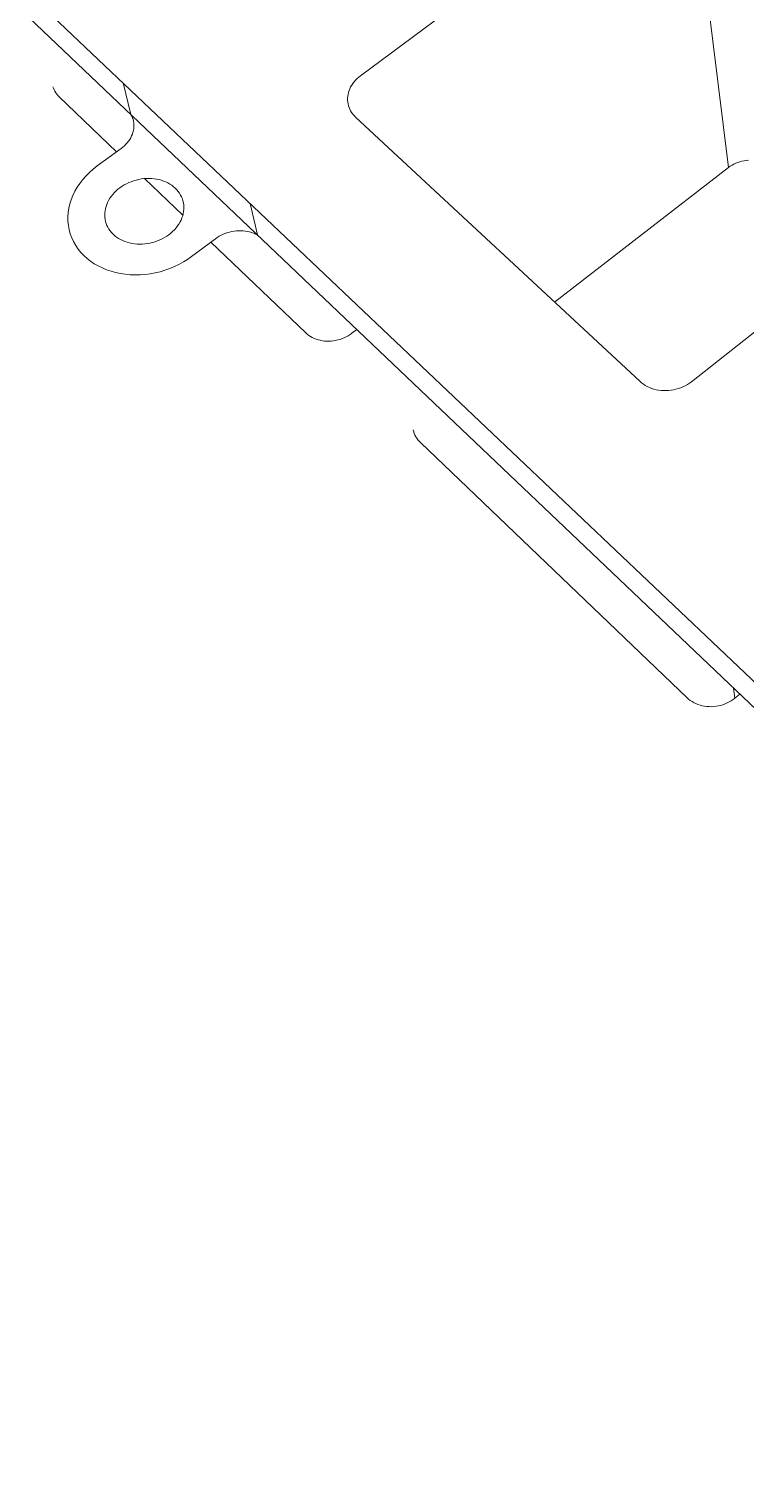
# Model space of a CAD drawing. Header units: millimetres. Extents: x 438 to 4638, y 478 to 3448.
# Drawn here: x 2753.2 to 2818.1, y 2136 to 2265.7 of the extents above; entities that cross this region are included whole.
import ezdxf

# ---------------------------------------------------------------- set-up
doc = ezdxf.new("R2010")
doc.units = ezdxf.units.MM

msp = doc.modelspace()

# ---------------------------------------------------------------- linework, layer by layer
at = {"lineweight": 5}
for p, q in [((2671.58, 2346.42), (2890.68, 2138.43)), ((2672.73, 2343.37), (2890.53, 2136.05)), ((2783.23, 2261.47), (2812.78, 2283.43)), ((2812.78, 2283.43), (2816.53, 2253.17)), ((2762.45, 2257.97), (2761.75, 2260.83)), ((2782.34, 2260.47), (2782.44, 2260.63)), ((2782.44, 2260.63), (2782.54, 2260.78)), ((2782.54, 2260.78), (2782.66, 2260.93)), ((2782.66, 2260.93), (2782.79, 2261.08)), ((2782.79, 2261.08), (2782.93, 2261.22)), ((2782.93, 2261.22), (2783.07, 2261.35)), ((2783.07, 2261.35), (2783.23, 2261.47)), ((2755.45, 2260.35), (2755.4, 2260.49)), ((2755.5, 2260.21), (2755.45, 2260.35)), ((2755.57, 2260.07), (2755.5, 2260.21)), ((2755.65, 2259.94), (2755.57, 2260.07)), ((2755.74, 2259.81), (2755.65, 2259.94)), ((2755.84, 2259.69), (2755.74, 2259.81)), ((2755.95, 2259.57), (2755.84, 2259.69)), ((2761.16, 2254.59), (2755.95, 2259.57)), ((2782.06, 2259.45), (2782.07, 2259.62)), ((2782.06, 2259.27), (2782.06, 2259.45)), ((2782.07, 2259.1), (2782.06, 2259.27)), ((2782.07, 2259.62), (2782.1, 2259.79)), ((2782.1, 2259.79), (2782.14, 2259.96)), ((2782.14, 2259.96), (2782.2, 2260.13)), ((2782.2, 2260.13), (2782.26, 2260.3)), ((2782.26, 2260.3), (2782.34, 2260.47)), ((2762.53, 2257.82), (2762.45, 2257.97)), ((2782.1, 2258.93), (2782.07, 2259.1)), ((2782.14, 2258.77), (2782.1, 2258.93)), ((2782.19, 2258.61), (2782.14, 2258.77)), ((2782.26, 2258.45), (2782.19, 2258.61)), ((2782.34, 2258.29), (2782.26, 2258.45)), ((2782.43, 2258.15), (2782.34, 2258.29)), ((2782.54, 2258), (2782.43, 2258.15)), ((2782.65, 2257.87), (2782.54, 2258)), ((2762.59, 2257.67), (2762.53, 2257.82)), ((2762.65, 2257.51), (2762.59, 2257.67)), ((2762.69, 2257.36), (2762.65, 2257.51)), ((2762.68, 2256.53), (2762.71, 2256.7)), ((2762.71, 2257.19), (2762.69, 2257.36)), ((2762.73, 2257.03), (2762.71, 2257.19)), ((2762.71, 2256.7), (2762.73, 2256.86)), ((2762.73, 2256.86), (2762.73, 2257.03)), ((2782.78, 2257.74), (2782.65, 2257.87)), ((2808.51, 2233.82), (2782.78, 2257.74)), ((2842.86, 2257.26), (2813.17, 2233.78)), ((2762, 2255.28), (2762.13, 2255.42)), ((2762.13, 2255.42), (2762.25, 2255.57)), ((2762.25, 2255.57), (2762.35, 2255.72)), ((2762.35, 2255.72), (2762.44, 2255.87)), ((2762.44, 2255.87), (2762.52, 2256.03)), ((2762.52, 2256.03), (2762.59, 2256.2)), ((2762.59, 2256.2), (2762.64, 2256.36)), ((2762.64, 2256.36), (2762.68, 2256.53)), ((2759.41, 2253.31), (2761.57, 2254.89)), ((2761.57, 2254.89), (2761.72, 2255.01)), ((2761.72, 2255.01), (2761.87, 2255.14)), ((2761.87, 2255.14), (2762, 2255.28)), ((2758.71, 2252.73), (2759.05, 2253.03)), ((2759.05, 2253.03), (2759.41, 2253.31)), ((2800.8, 2240.98), (2816.53, 2253.17)), ((2816.53, 2253.17), (2816.68, 2253.28)), ((2816.68, 2253.28), (2816.85, 2253.38)), ((2816.85, 2253.38), (2817.01, 2253.47)), ((2817.01, 2253.47), (2817.19, 2253.56)), ((2817.19, 2253.56), (2817.37, 2253.63)), ((2817.37, 2253.63), (2817.56, 2253.7)), ((2817.56, 2253.7), (2817.75, 2253.75)), ((2817.75, 2253.75), (2817.94, 2253.79)), ((2817.94, 2253.79), (2818.14, 2253.82)), ((2818.14, 2253.82), (2818.34, 2253.85)), ((2757.6, 2251.38), (2757.84, 2251.74)), ((2757.84, 2251.74), (2758.11, 2252.08)), ((2758.11, 2252.08), (2758.4, 2252.41)), ((2758.4, 2252.41), (2758.71, 2252.73)), ((2761.85, 2251.59), (2761.65, 2251.47)), ((2762.05, 2251.7), (2761.85, 2251.59)), ((2762.26, 2251.81), (2762.05, 2251.7)), ((2762.48, 2251.89), (2762.26, 2251.81)), ((2762.7, 2251.97), (2762.48, 2251.89)), ((2762.93, 2252.04), (2762.7, 2251.97)), ((2763.16, 2252.09), (2762.93, 2252.04)), ((2763.39, 2252.14), (2763.16, 2252.09)), ((2763.62, 2252.17), (2763.39, 2252.14)), ((2763.69, 2252.17), (2763.62, 2252.17)), ((2763.86, 2252.18), (2763.69, 2252.17)), ((2767.15, 2248.85), (2763.69, 2252.17)), ((2764.09, 2252.19), (2763.86, 2252.18)), ((2764.32, 2252.18), (2764.09, 2252.19)), ((2764.55, 2252.16), (2764.32, 2252.18)), ((2764.77, 2252.12), (2764.55, 2252.16)), ((2764.99, 2252.08), (2764.77, 2252.12)), ((2765.21, 2252.02), (2764.99, 2252.08)), ((2765.41, 2251.95), (2765.21, 2252.02)), ((2765.61, 2251.87), (2765.41, 2251.95)), ((2765.8, 2251.78), (2765.61, 2251.87)), ((2765.99, 2251.67), (2765.8, 2251.78)), ((2766.16, 2251.56), (2765.99, 2251.67)), ((2766.32, 2251.43), (2766.16, 2251.56)), ((2756.93, 2249.87), (2757.05, 2250.26)), ((2757.05, 2250.26), (2757.21, 2250.64)), ((2757.21, 2250.64), (2757.39, 2251.02)), ((2757.39, 2251.02), (2757.6, 2251.38)), ((2760.44, 2250.2), (2760.35, 2250.02)), ((2760.55, 2250.39), (2760.44, 2250.2)), ((2760.67, 2250.56), (2760.55, 2250.39)), ((2760.81, 2250.73), (2760.67, 2250.56)), ((2760.96, 2250.9), (2760.81, 2250.73)), ((2761.11, 2251.05), (2760.96, 2250.9)), ((2761.28, 2251.2), (2761.11, 2251.05)), ((2761.46, 2251.34), (2761.28, 2251.2)), ((2761.65, 2251.47), (2761.46, 2251.34)), ((2766.47, 2251.3), (2766.32, 2251.43)), ((2766.61, 2251.16), (2766.47, 2251.3)), ((2766.74, 2251.01), (2766.61, 2251.16)), ((2766.85, 2250.85), (2766.74, 2251.01)), ((2766.95, 2250.68), (2766.85, 2250.85)), ((2767.04, 2250.51), (2766.95, 2250.68)), ((2767.11, 2250.33), (2767.04, 2250.51)), ((2767.16, 2250.15), (2767.11, 2250.33)), ((2756.75, 2248.7), (2756.78, 2249.09)), ((2756.78, 2249.09), (2756.84, 2249.48)), ((2756.84, 2249.48), (2756.93, 2249.87)), ((2760.12, 2249.25), (2760.09, 2249.06)), ((2760.09, 2249.06), (2760.09, 2248.86)), ((2760.15, 2249.44), (2760.12, 2249.25)), ((2760.2, 2249.64), (2760.15, 2249.44)), ((2760.27, 2249.83), (2760.2, 2249.64)), ((2760.35, 2250.02), (2760.27, 2249.83)), ((2767.14, 2248.8), (2767.19, 2249)), ((2767.21, 2249.96), (2767.16, 2250.15)), ((2767.19, 2249), (2767.22, 2249.19)), ((2767.23, 2249.77), (2767.21, 2249.96)), ((2767.22, 2249.19), (2767.24, 2249.39)), ((2767.24, 2249.58), (2767.23, 2249.77)), ((2767.24, 2249.39), (2767.24, 2249.58)), ((2773.9, 2247.07), (2773.26, 2249.9)), ((2756.76, 2248.31), (2756.75, 2248.7)), ((2756.8, 2247.93), (2756.76, 2248.31)), ((2756.87, 2247.55), (2756.8, 2247.93)), ((2760.09, 2248.86), (2760.1, 2248.67)), ((2760.1, 2248.67), (2760.12, 2248.48)), ((2760.12, 2248.48), (2760.16, 2248.29)), ((2760.16, 2248.29), (2760.22, 2248.11)), ((2760.22, 2248.11), (2760.29, 2247.93)), ((2760.29, 2247.93), (2760.37, 2247.76)), ((2760.37, 2247.76), (2760.47, 2247.59)), ((2760.47, 2247.59), (2760.58, 2247.43)), ((2766.39, 2247.54), (2766.54, 2247.71)), ((2766.54, 2247.71), (2766.67, 2247.88)), ((2766.67, 2247.88), (2766.79, 2248.05)), ((2766.79, 2248.05), (2766.9, 2248.24)), ((2766.9, 2248.24), (2766.99, 2248.42)), ((2766.99, 2248.42), (2767.07, 2248.61)), ((2767.07, 2248.61), (2767.14, 2248.8)), ((2756.97, 2247.17), (2756.87, 2247.55)), ((2757.1, 2246.81), (2756.97, 2247.17)), ((2757.26, 2246.46), (2757.1, 2246.81)), ((2757.46, 2246.12), (2757.26, 2246.46)), ((2760.58, 2247.43), (2760.71, 2247.28)), ((2760.71, 2247.28), (2760.85, 2247.13)), ((2760.85, 2247.13), (2761, 2247)), ((2761, 2247), (2761.16, 2246.87)), ((2761.16, 2246.87), (2761.33, 2246.76)), ((2761.33, 2246.76), (2761.52, 2246.65)), ((2761.52, 2246.65), (2761.71, 2246.56)), ((2761.71, 2246.56), (2761.91, 2246.47)), ((2761.91, 2246.47), (2762.12, 2246.4)), ((2762.12, 2246.4), (2762.33, 2246.34)), ((2762.33, 2246.34), (2762.55, 2246.3)), ((2762.55, 2246.3), (2762.78, 2246.26)), ((2763.94, 2246.29), (2764.18, 2246.33)), ((2764.18, 2246.33), (2764.41, 2246.38)), ((2764.41, 2246.38), (2764.64, 2246.45)), ((2764.64, 2246.45), (2764.86, 2246.53)), ((2764.86, 2246.53), (2765.08, 2246.62)), ((2765.08, 2246.62), (2765.29, 2246.72)), ((2765.29, 2246.72), (2765.5, 2246.84)), ((2765.5, 2246.84), (2765.7, 2246.96)), ((2765.7, 2246.96), (2765.88, 2247.09)), ((2765.88, 2247.09), (2766.06, 2247.23)), ((2766.06, 2247.23), (2766.23, 2247.38)), ((2766.23, 2247.38), (2766.39, 2247.54)), ((2770.1, 2246.73), (2767.94, 2245.11)), ((2778.28, 2238.2), (2769.69, 2246.42)), ((2770.27, 2246.84), (2770.1, 2246.73)), ((2770.44, 2246.95), (2770.27, 2246.84)), ((2770.62, 2247.04), (2770.44, 2246.95)), ((2770.8, 2247.13), (2770.62, 2247.04)), ((2770.99, 2247.21), (2770.8, 2247.13)), ((2771.19, 2247.28), (2770.99, 2247.21)), ((2771.39, 2247.33), (2771.19, 2247.28)), ((2771.59, 2247.38), (2771.39, 2247.33)), ((2771.79, 2247.41), (2771.59, 2247.38)), ((2772, 2247.44), (2771.79, 2247.41)), ((2772.2, 2247.45), (2772, 2247.44)), ((2772.4, 2247.45), (2772.2, 2247.45)), ((2772.61, 2247.44), (2772.4, 2247.45)), ((2772.81, 2247.42), (2772.61, 2247.44)), ((2773, 2247.39), (2772.81, 2247.42)), ((2773.19, 2247.35), (2773, 2247.39)), ((2773.38, 2247.29), (2773.19, 2247.35)), ((2773.56, 2247.23), (2773.38, 2247.29)), ((2773.73, 2247.15), (2773.56, 2247.23)), ((2773.9, 2247.07), (2773.73, 2247.15)), ((2757.68, 2245.79), (2757.46, 2246.12)), ((2757.93, 2245.49), (2757.68, 2245.79)), ((2758.21, 2245.19), (2757.93, 2245.49)), ((2758.5, 2244.93), (2758.21, 2245.19)), ((2762.78, 2246.26), (2763.01, 2246.24)), ((2763.01, 2246.24), (2763.24, 2246.23)), ((2763.24, 2246.23), (2763.48, 2246.24)), ((2763.48, 2246.24), (2763.71, 2246.26)), ((2763.71, 2246.26), (2763.94, 2246.29)), ((2767.94, 2245.11), (2767.58, 2244.86)), ((2758.81, 2244.69), (2758.5, 2244.93)), ((2759.14, 2244.46), (2758.81, 2244.69)), ((2759.5, 2244.26), (2759.14, 2244.46)), ((2759.87, 2244.08), (2759.5, 2244.26)), ((2760.26, 2243.92), (2759.87, 2244.08)), ((2760.66, 2243.78), (2760.26, 2243.92)), ((2761.07, 2243.66), (2760.66, 2243.78)), ((2765.09, 2243.74), (2764.65, 2243.64)), ((2765.53, 2243.87), (2765.09, 2243.74)), ((2765.97, 2244.03), (2765.53, 2243.87)), ((2766.39, 2244.2), (2765.97, 2244.03)), ((2766.8, 2244.4), (2766.39, 2244.2)), ((2767.2, 2244.62), (2766.8, 2244.4)), ((2767.58, 2244.86), (2767.2, 2244.62)), ((2761.5, 2243.57), (2761.07, 2243.66)), ((2761.94, 2243.51), (2761.5, 2243.57)), ((2762.38, 2243.47), (2761.94, 2243.51)), ((2762.83, 2243.45), (2762.38, 2243.47)), ((2763.28, 2243.46), (2762.83, 2243.45)), ((2763.74, 2243.49), (2763.28, 2243.46)), ((2764.19, 2243.55), (2763.74, 2243.49)), ((2764.65, 2243.64), (2764.19, 2243.55)), ((2778.41, 2238.08), (2778.28, 2238.2)), ((2778.55, 2237.97), (2778.41, 2238.08)), ((2778.71, 2237.87), (2778.55, 2237.97)), ((2778.87, 2237.78), (2778.71, 2237.87)), ((2779.04, 2237.7), (2778.87, 2237.78)), ((2779.21, 2237.63), (2779.04, 2237.7)), ((2779.4, 2237.57), (2779.21, 2237.63)), ((2779.59, 2237.53), (2779.4, 2237.57)), ((2779.78, 2237.49), (2779.59, 2237.53)), ((2779.98, 2237.46), (2779.78, 2237.49)), ((2780.18, 2237.45), (2779.98, 2237.46)), ((2780.38, 2237.45), (2780.18, 2237.45)), ((2780.58, 2237.46), (2780.38, 2237.45)), ((2780.78, 2237.48), (2780.58, 2237.46)), ((2780.98, 2237.51), (2780.78, 2237.48)), ((2781.18, 2237.56), (2780.98, 2237.51)), ((2781.38, 2237.61), (2781.18, 2237.56)), ((2781.57, 2237.68), (2781.38, 2237.61)), ((2781.76, 2237.76), (2781.57, 2237.68)), ((2781.94, 2237.85), (2781.76, 2237.76)), ((2782.12, 2237.94), (2781.94, 2237.85)), ((2782.29, 2238.05), (2782.12, 2237.94)), ((2782.45, 2238.17), (2782.29, 2238.05)), ((2782.89, 2238.51), (2782.45, 2238.17)), ((2808.66, 2233.69), (2808.51, 2233.82)), ((2808.83, 2233.56), (2808.66, 2233.69)), ((2809, 2233.45), (2808.83, 2233.56)), ((2809.18, 2233.35), (2809, 2233.45)), ((2809.38, 2233.26), (2809.18, 2233.35)), ((2812.41, 2233.32), (2812.21, 2233.24)), ((2812.62, 2233.42), (2812.41, 2233.32)), ((2812.81, 2233.53), (2812.62, 2233.42)), ((2812.99, 2233.65), (2812.81, 2233.53)), ((2813.17, 2233.78), (2812.99, 2233.65)), ((2809.58, 2233.18), (2809.38, 2233.26)), ((2809.78, 2233.12), (2809.58, 2233.18)), ((2810, 2233.06), (2809.78, 2233.12)), ((2810.21, 2233.02), (2810, 2233.06)), ((2810.43, 2232.99), (2810.21, 2233.02)), ((2810.66, 2232.98), (2810.43, 2232.99)), ((2810.88, 2232.98), (2810.66, 2232.98)), ((2811.11, 2232.99), (2810.88, 2232.98)), ((2811.33, 2233.01), (2811.11, 2232.99)), ((2811.56, 2233.05), (2811.33, 2233.01)), ((2811.78, 2233.1), (2811.56, 2233.05)), ((2811.99, 2233.16), (2811.78, 2233.1)), ((2812.21, 2233.24), (2811.99, 2233.16)), ((2788.05, 2229.26), (2788.01, 2229.42)), ((2788.1, 2229.1), (2788.05, 2229.26)), ((2788.16, 2228.95), (2788.1, 2229.1)), ((2788.24, 2228.8), (2788.16, 2228.95)), ((2788.33, 2228.66), (2788.24, 2228.8)), ((2788.43, 2228.52), (2788.33, 2228.66)), ((2788.53, 2228.39), (2788.43, 2228.52)), ((2788.66, 2228.27), (2788.53, 2228.39)), ((2812.78, 2205.18), (2788.66, 2228.27)), ((2812.92, 2205.05), (2812.78, 2205.18)), ((2813.07, 2204.93), (2812.92, 2205.05)), ((2813.24, 2204.82), (2813.07, 2204.93)), ((2813.41, 2204.72), (2813.24, 2204.82)), ((2816.6, 2204.79), (2816.42, 2204.7)), ((2816.78, 2204.9), (2816.6, 2204.79)), ((2816.95, 2205.01), (2816.78, 2204.9)), ((2817.11, 2205.14), (2816.95, 2205.01)), ((2816.99, 2206.05), (2817.11, 2205.14)), ((2817.56, 2205.51), (2817.11, 2205.14)), ((2813.59, 2204.64), (2813.41, 2204.72)), ((2813.77, 2204.56), (2813.59, 2204.64)), ((2813.97, 2204.5), (2813.77, 2204.56)), ((2814.16, 2204.45), (2813.97, 2204.5)), ((2814.37, 2204.41), (2814.16, 2204.45)), ((2814.57, 2204.38), (2814.37, 2204.41)), ((2814.78, 2204.37), (2814.57, 2204.38)), ((2814.99, 2204.36), (2814.78, 2204.37)), ((2815.2, 2204.38), (2814.99, 2204.36)), ((2815.41, 2204.4), (2815.2, 2204.38)), ((2815.62, 2204.43), (2815.41, 2204.4)), ((2815.82, 2204.48), (2815.62, 2204.43)), ((2816.03, 2204.54), (2815.82, 2204.48)), ((2816.22, 2204.62), (2816.03, 2204.54)), ((2816.42, 2204.7), (2816.22, 2204.62))]:
    msp.add_line(p, q, dxfattribs=at)

doc.saveas('drawing.dxf')
